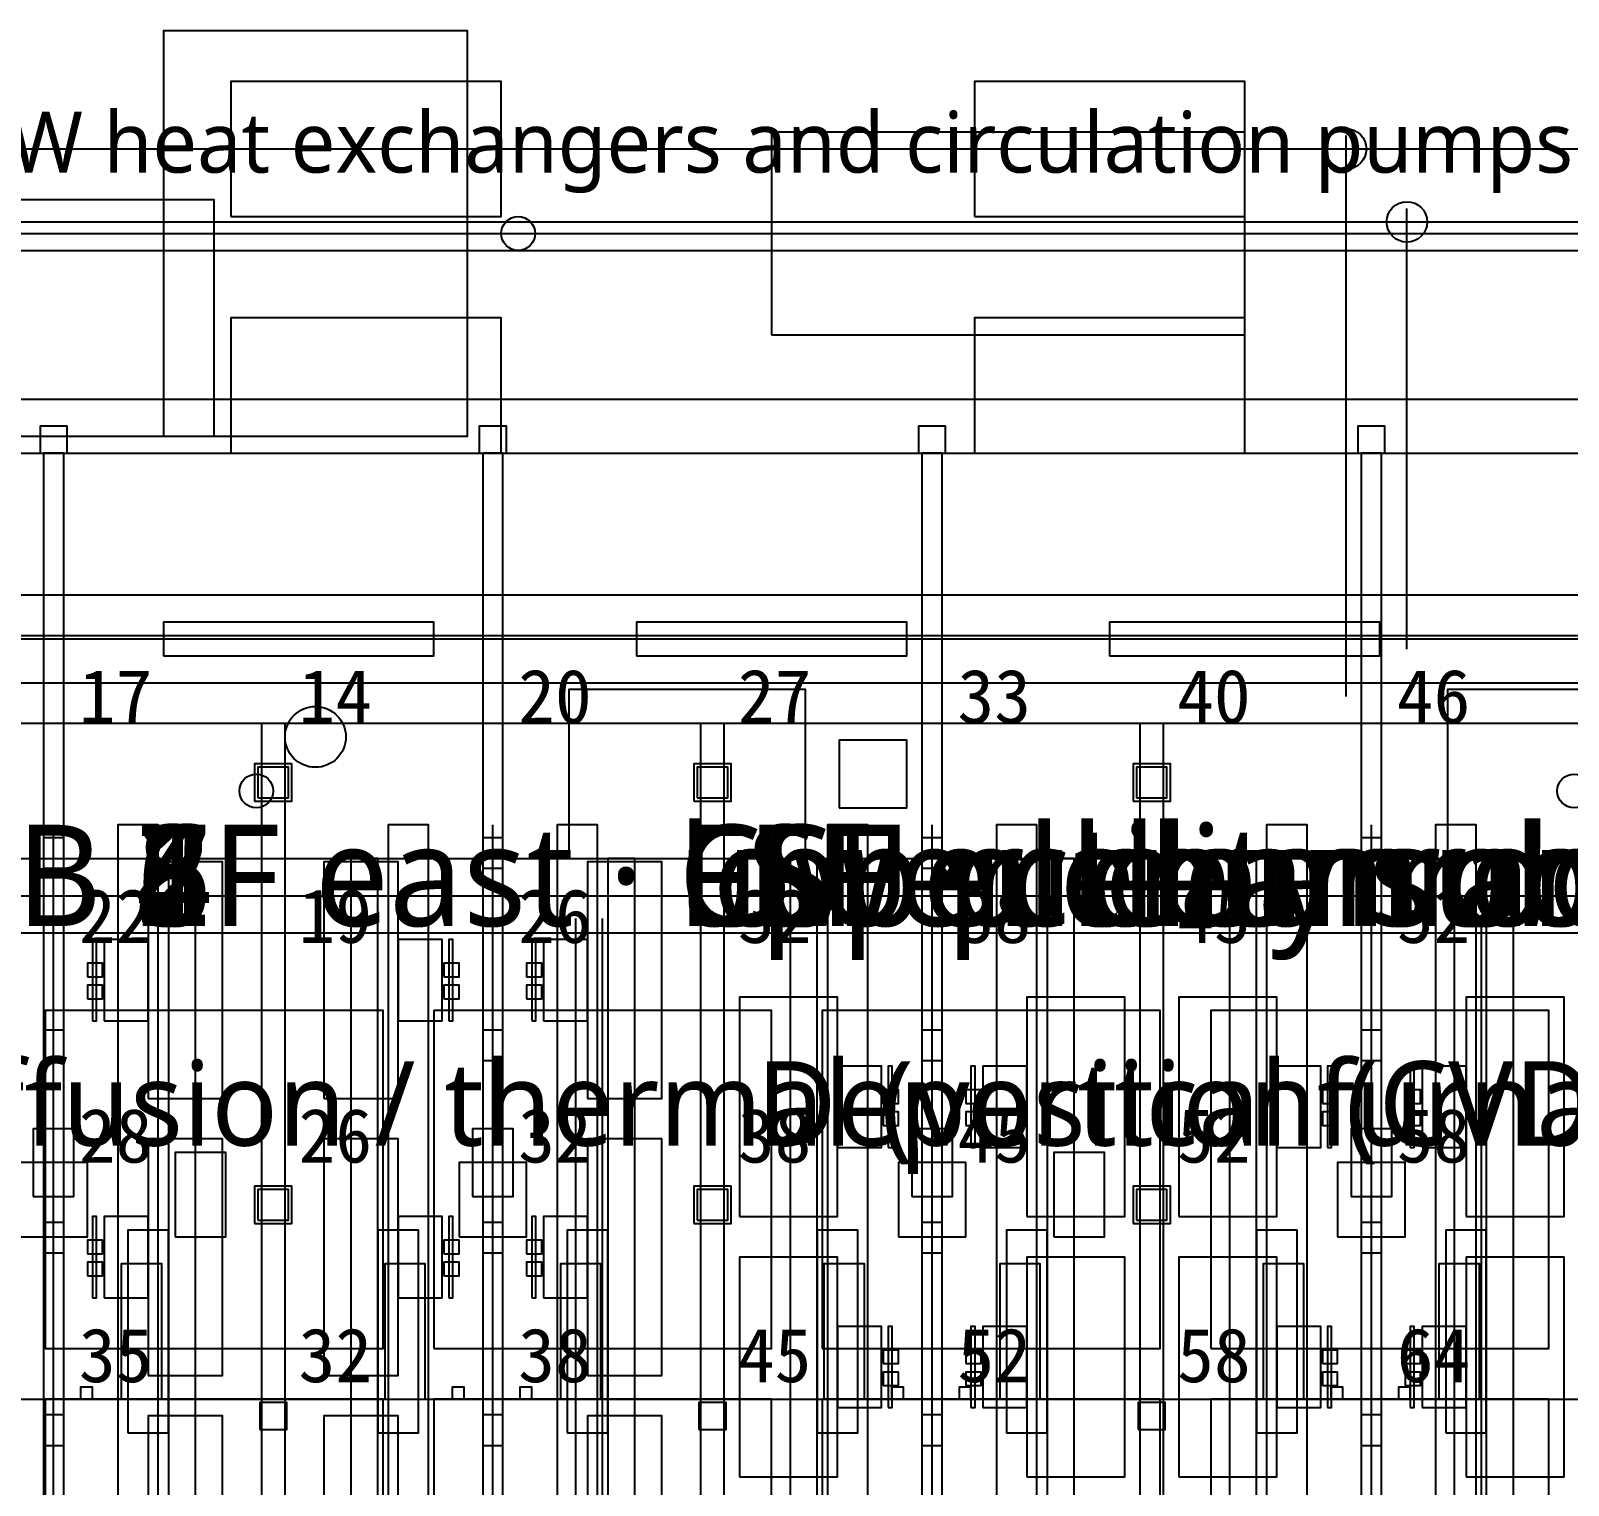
# Model space of a CAD drawing. Header units: metres. Extents: x -1640 to 1560, y -268 to 2338.
# Drawn here: x 29.07 to 74.58, y 1022.45 to 1065.5 of the extents above; entities that cross this region are included whole.
import ezdxf

# ---------------------------------------------------------------- set-up
doc = ezdxf.new("R2010")
doc.units = ezdxf.units.M
for name, color, linetype in [('1F_CHL', 4, 'Continuous'), ('1F_EHS_EXIT_DOOR_CONCEPT', 3, 'Continuous'), ('1F_EHS_EXTINGUISHER_HYDRANT_CABINET_CONCEPT', 1, 'Continuous'), ('1F_ELEC', 6, 'Continuous'), ('1F_PUMP', 2, 'Continuous'), ('1F_SCR', 3, 'Continuous'), ('1F_STRUCT_COLUMN', 8, 'Continuous'), ('1F_SUPPORT', 4, 'Continuous'), ('1F_TEXT', 7, 'Continuous'), ('1F_ZONE', 3, 'Continuous'), ('2F_CSF_LATERAL_RACK_CONCEPT', 9, 'Continuous'), ('2F_EHS_EXIT_DOOR_CONCEPT', 3, 'Continuous'), ('2F_EHS_EXTINGUISHER_HYDRANT_CABINET_CONCEPT', 1, 'Continuous'), ('2F_RFG', 5, 'Continuous'), ('2F_STRUCT_COLUMN', 8, 'Continuous'), ('2F_SUPPORT', 4, 'Continuous'), ('2F_TEXT', 7, 'Continuous'), ('2F_VMB', 6, 'Continuous'), ('2F_ZONE', 3, 'Continuous'), ('3F_CLEANROOM_OVERHEAD_PIPE_DUCT_CONCEPT', 9, 'Continuous'), ('3F_CVD', 3, 'Continuous'), ('3F_DIFF', 4, 'Continuous'), ('3F_EHS_EGRESS_DIST_M', 2, 'Continuous'), ('3F_EHS_EXIT_DOOR_CONCEPT', 3, 'Continuous'), ('3F_EHS_EXTINGUISHER_HYDRANT_CABINET_CONCEPT', 1, 'Continuous'), ('3F_FOUP', 5, 'Continuous'), ('3F_OHT', 9, 'Continuous'), ('3F_OHTV', 1, 'Continuous'), ('3F_STRUCT_COLUMN', 8, 'Continuous'), ('3F_SUPPORT', 4, 'Continuous'), ('3F_TBAR', 6, 'Continuous'), ('3F_TEXT', 7, 'Continuous'), ('3F_ZONE', 3, 'Continuous'), ('4F_DCC', 3, 'Continuous'), ('4F_FFU', 1, 'Continuous'), ('4F_MAU', 2, 'Continuous'), ('4F_STRUCT_PLENUM_TRUSS_CONCEPT', 9, 'Continuous'), ('4F_SUPPORT', 4, 'Continuous'), ('4F_TEXT', 7, 'Continuous'), ('4F_ZONE', 3, 'Continuous'), ('5F_CHL', 4, 'Continuous'), ('5F_EHS_EXIT_DOOR_CONCEPT', 3, 'Continuous'), ('5F_EHS_EXTINGUISHER_HYDRANT_CABINET_CONCEPT', 1, 'Continuous'), ('5F_ELEC', 6, 'Continuous'), ('5F_PUMP', 2, 'Continuous'), ('5F_SCR', 3, 'Continuous'), ('5F_STRUCT_COLUMN', 8, 'Continuous'), ('5F_SUPPORT', 4, 'Continuous'), ('5F_TEXT', 7, 'Continuous'), ('5F_ZONE', 3, 'Continuous'), ('6F_CSF_LATERAL_RACK_CONCEPT', 9, 'Continuous'), ('6F_EHS_EXIT_DOOR_CONCEPT', 3, 'Continuous'), ('6F_EHS_EXTINGUISHER_HYDRANT_CABINET_CONCEPT', 1, 'Continuous'), ('6F_RFG', 5, 'Continuous'), ('6F_STRUCT_COLUMN', 8, 'Continuous'), ('6F_SUPPORT', 4, 'Continuous'), ('6F_TEXT', 7, 'Continuous'), ('6F_VMB', 6, 'Continuous'), ('6F_ZONE', 3, 'Continuous'), ('7F_CLEANROOM_OVERHEAD_PIPE_DUCT_CONCEPT', 9, 'Continuous'), ('7F_CVD', 3, 'Continuous'), ('7F_DIFF', 4, 'Continuous'), ('7F_EHS_EGRESS_DIST_M', 2, 'Continuous'), ('7F_EHS_EXIT_DOOR_CONCEPT', 3, 'Continuous'), ('7F_EHS_EXTINGUISHER_HYDRANT_CABINET_CONCEPT', 1, 'Continuous'), ('7F_FOUP', 5, 'Continuous'), ('7F_OHT', 9, 'Continuous'), ('7F_OHTV', 1, 'Continuous'), ('7F_STRUCT_COLUMN', 8, 'Continuous'), ('7F_SUPPORT', 4, 'Continuous'), ('7F_TBAR', 6, 'Continuous'), ('7F_TEXT', 7, 'Continuous'), ('7F_ZONE', 3, 'Continuous'), ('8F_DCC', 3, 'Continuous'), ('8F_FFU', 1, 'Continuous'), ('8F_MAU', 2, 'Continuous'), ('8F_STRUCT_PLENUM_TRUSS_CONCEPT', 9, 'Continuous'), ('8F_SUPPORT', 4, 'Continuous'), ('8F_TEXT', 7, 'Continuous'), ('8F_ZONE', 3, 'Continuous'), ('EHS_GAS_SUPPLY', 3, 'Continuous'), ('EHS_PROCESS_EXHAUST', 1, 'Continuous'), ('EHS_TREATED_EXHAUST', 30, 'Continuous'), ('RF_RSC', 4, 'Continuous'), ('RF_STACK', 2, 'Continuous'), ('UTIL_CHW.R_CONCEPT', 2, 'Continuous'), ('UTIL_CHW.S_CONCEPT', 1, 'Continuous'), ('UTIL_ELEC.EMERG_CONCEPT', 4, 'Continuous'), ('UTIL_ELEC.MV_CONCEPT', 1, 'Continuous'), ('UTIL_ELEC.UPS_CONCEPT', 3, 'Continuous'), ('UTIL_EXH.HEAT_CONCEPT', 1, 'Continuous'), ('UTIL_EXH.HEAT_RISER', 1, 'Continuous'), ('UTIL_EXH.VOC_CONCEPT', 6, 'Continuous'), ('UTIL_EXH.VOC_RISER', 6, 'Continuous'), ('UTIL_GAS.SPEC_CONCEPT', 3, 'Continuous'), ('UTIL_HR_CONCEPT', 5, 'Continuous'), ('UTIL_PCW.R_CONCEPT', 1, 'Continuous'), ('UTIL_PCW.S_CONCEPT', 6, 'Continuous'), ('UTIL_PLANT', 2, 'Continuous'), ('UTIL_TEXT', 7, 'Continuous'), ('UTIL_WW.AA_CONCEPT', 3, 'Continuous'), ('UTIL_WW.F_CONCEPT', 2, 'Continuous'), ('UTIL_WW.ORG_CONCEPT', 4, 'Continuous')]:
    doc.layers.add(name, color=color, linetype=linetype)
doc.styles.add('KO', font='malgun.ttf')

msp = doc.modelspace()

# ---------------------------------------------------------------- linework, layer by layer
at = {"layer": '1F_CHL'}
for points in [[(33.35, 1029.8), (34.85, 1029.8), (34.85, 1032.3), (33.35, 1032.3)], [(59.35, 1029.8), (60.85, 1029.8), (60.85, 1032.3), (59.35, 1032.3)]]:
    msp.add_lwpolyline(points, close=True, dxfattribs=at)
at = {"layer": '1F_EHS_EXIT_DOOR_CONCEPT'}
msp.add_circle((37.5, 1044.6), 0.9, dxfattribs=at)
at = {"layer": '1F_EHS_EXTINGUISHER_HYDRANT_CABINET_CONCEPT'}
for centre in [(43.5, 1059.5), (35.75, 1043), (74.75, 1043)]:
    msp.add_circle(centre, 0.5, dxfattribs=at)
at = {"layer": '1F_ELEC'}
for points in [[(35, 1060), (43, 1060), (43, 1064), (35, 1064)], [(57, 1060), (65, 1060), (65, 1064), (57, 1064)], [(35, 1053), (43, 1053), (43, 1057), (35, 1057)], [(57, 1053), (65, 1053), (65, 1057), (57, 1057)]]:
    msp.add_lwpolyline(points, close=True, dxfattribs=at)
at = {"layer": '1F_PUMP'}
for points in [[(31.75, 1025), (32.95, 1025), (32.95, 1029), (31.75, 1029)], [(39.55, 1025), (40.75, 1025), (40.75, 1029), (39.55, 1029)], [(44.75, 1025), (45.95, 1025), (45.95, 1029), (44.75, 1029)], [(52.55, 1025), (53.75, 1025), (53.75, 1029), (52.55, 1029)], [(57.75, 1025), (58.95, 1025), (58.95, 1029), (57.75, 1029)], [(65.55, 1025), (66.75, 1025), (66.75, 1029), (65.55, 1029)], [(70.75, 1025), (71.95, 1025), (71.95, 1029), (70.75, 1029)]]:
    msp.add_lwpolyline(points, close=True, dxfattribs=at)
at = {"layer": '1F_SCR'}
for points in [[(28.75, 1029.8), (30.75, 1029.8), (30.75, 1032), (28.75, 1032)], [(41.75, 1029.8), (43.75, 1029.8), (43.75, 1032), (41.75, 1032)], [(54.75, 1029.8), (56.75, 1029.8), (56.75, 1032), (54.75, 1032)], [(67.75, 1029.8), (69.75, 1029.8), (69.75, 1032), (67.75, 1032)]]:
    msp.add_lwpolyline(points, close=True, dxfattribs=at)
at = {"layer": '1F_STRUCT_COLUMN'}
for points in [[(35.7, 1042.7), (36.8, 1042.7), (36.8, 1043.8), (35.7, 1043.8)], [(48.7, 1042.7), (49.8, 1042.7), (49.8, 1043.8), (48.7, 1043.8)], [(61.7, 1042.7), (62.8, 1042.7), (62.8, 1043.8), (61.7, 1043.8)], [(35.7, 1030.2), (36.8, 1030.2), (36.8, 1031.3), (35.7, 1031.3)], [(48.7, 1030.2), (49.8, 1030.2), (49.8, 1031.3), (48.7, 1031.3)], [(61.7, 1030.2), (62.8, 1030.2), (62.8, 1031.3), (61.7, 1031.3)]]:
    msp.add_lwpolyline(points, close=True, dxfattribs=at)
at = {"layer": '1F_SUPPORT'}
msp.add_lwpolyline([(33, 1053.5), (42, 1053.5), (42, 1065.5), (33, 1065.5)], close=True, dxfattribs=at)
at = {"layer": '1F_ZONE'}
msp.add_lwpolyline([(16.5, 887), (290, 887), (290, 1045), (16.5, 1045)], close=True, dxfattribs=at)
at = {"layer": '2F_CSF_LATERAL_RACK_CONCEPT'}
for points in [[(33.15, 891), (33.95, 891), (33.95, 1041), (33.15, 1041)], [(38.55, 891), (39.35, 891), (39.35, 1041), (38.55, 1041)], [(46.15, 891), (46.95, 891), (46.95, 1041), (46.15, 1041)], [(51.55, 891), (52.35, 891), (52.35, 1041), (51.55, 1041)], [(59.15, 891), (59.95, 891), (59.95, 1041), (59.15, 1041)], [(64.55, 891), (65.35, 891), (65.35, 1041), (64.55, 1041)], [(72.15, 891), (72.95, 891), (72.95, 1041), (72.15, 1041)]]:
    msp.add_lwpolyline(points, close=True, dxfattribs=at)
at = {"layer": '2F_EHS_EXIT_DOOR_CONCEPT'}
msp.add_circle((37.5, 1044.6), 0.9, dxfattribs=at)
at = {"layer": '2F_EHS_EXTINGUISHER_HYDRANT_CABINET_CONCEPT'}
msp.add_circle((43.5, 1059.5), 0.5, dxfattribs=at)
at = {"layer": '2F_RFG'}
for points in [[(31.95, 1024), (33.15, 1024), (33.15, 1030), (31.95, 1030)], [(39.35, 1024), (40.55, 1024), (40.55, 1030), (39.35, 1030)], [(44.95, 1024), (46.15, 1024), (46.15, 1030), (44.95, 1030)], [(52.35, 1024), (53.55, 1024), (53.55, 1030), (52.35, 1030)], [(57.95, 1024), (59.15, 1024), (59.15, 1030), (57.95, 1030)], [(65.35, 1024), (66.55, 1024), (66.55, 1030), (65.35, 1030)], [(70.95, 1024), (72.15, 1024), (72.15, 1030), (70.95, 1030)]]:
    msp.add_lwpolyline(points, close=True, dxfattribs=at)
at = {"layer": '2F_STRUCT_COLUMN'}
for points in [[(35.8, 1042.8), (36.7, 1042.8), (36.7, 1043.7), (35.8, 1043.7)], [(48.8, 1042.8), (49.7, 1042.8), (49.7, 1043.7), (48.8, 1043.7)], [(61.8, 1042.8), (62.7, 1042.8), (62.7, 1043.7), (61.8, 1043.7)], [(35.8, 1030.3), (36.7, 1030.3), (36.7, 1031.2), (35.8, 1031.2)], [(48.8, 1030.3), (49.7, 1030.3), (49.7, 1031.2), (48.8, 1031.2)], [(61.8, 1030.3), (62.7, 1030.3), (62.7, 1031.2), (61.8, 1031.2)]]:
    msp.add_lwpolyline(points, close=True, dxfattribs=at)
at = {"layer": '2F_SUPPORT'}
msp.add_lwpolyline([(33, 1053.5), (42, 1053.5), (42, 1065.5), (33, 1065.5)], close=True, dxfattribs=at)
at = {"layer": '2F_VMB'}
for points in [[(29.15, 1031), (30.35, 1031), (30.35, 1033), (29.15, 1033)], [(42.15, 1031), (43.35, 1031), (43.35, 1033), (42.15, 1033)], [(55.15, 1031), (56.35, 1031), (56.35, 1033), (55.15, 1033)], [(68.15, 1031), (69.35, 1031), (69.35, 1033), (68.15, 1033)]]:
    msp.add_lwpolyline(points, close=True, dxfattribs=at)
at = {"layer": '2F_ZONE'}
msp.add_lwpolyline([(16.5, 887), (290, 887), (290, 1045), (16.5, 1045)], close=True, dxfattribs=at)
at = {"layer": '3F_CLEANROOM_OVERHEAD_PIPE_DUCT_CONCEPT'}
for points in [[(31.65, 890), (32.85, 890), (32.85, 1042), (31.65, 1042)], [(39.65, 890), (40.85, 890), (40.85, 1042), (39.65, 1042)], [(44.65, 890), (45.85, 890), (45.85, 1042), (44.65, 1042)], [(52.65, 890), (53.85, 890), (53.85, 1042), (52.65, 1042)], [(57.65, 890), (58.85, 890), (58.85, 1042), (57.65, 1042)], [(65.65, 890), (66.85, 890), (66.85, 1042), (65.65, 1042)], [(70.65, 890), (71.85, 890), (71.85, 1042), (70.65, 1042)]]:
    msp.add_lwpolyline(points, close=True, dxfattribs=at)
at = {"layer": '3F_CVD'}
for points in [[(50.05, 1030.4), (52.95, 1030.4), (52.95, 1036.9), (50.05, 1036.9)], [(58.55, 1030.4), (61.45, 1030.4), (61.45, 1036.9), (58.55, 1036.9)], [(63.05, 1030.4), (65.95, 1030.4), (65.95, 1036.9), (63.05, 1036.9)], [(71.55, 1030.4), (74.45, 1030.4), (74.45, 1036.9), (71.55, 1036.9)], [(52.95, 1032.45), (54.25, 1032.45), (54.25, 1034.85), (52.95, 1034.85)], [(57.25, 1032.45), (58.55, 1032.45), (58.55, 1034.85), (57.25, 1034.85)], [(65.95, 1032.45), (67.25, 1032.45), (67.25, 1034.85), (65.95, 1034.85)], [(70.25, 1032.45), (71.55, 1032.45), (71.55, 1034.85), (70.25, 1034.85)], [(50.05, 1022.7), (52.95, 1022.7), (52.95, 1029.2), (50.05, 1029.2)], [(58.55, 1022.7), (61.45, 1022.7), (61.45, 1029.2), (58.55, 1029.2)], [(63.05, 1022.7), (65.95, 1022.7), (65.95, 1029.2), (63.05, 1029.2)], [(71.55, 1022.7), (74.45, 1022.7), (74.45, 1029.2), (71.55, 1029.2)], [(52.95, 1024.75), (54.25, 1024.75), (54.25, 1027.15), (52.95, 1027.15)], [(57.25, 1024.75), (58.55, 1024.75), (58.55, 1027.15), (57.25, 1027.15)], [(65.95, 1024.75), (67.25, 1024.75), (67.25, 1027.15), (65.95, 1027.15)], [(70.25, 1024.75), (71.55, 1024.75), (71.55, 1027.15), (70.25, 1027.15)]]:
    msp.add_lwpolyline(points, close=True, dxfattribs=at)
at = {"layer": '3F_DIFF'}
for points in [[(32.55, 1033.9), (34.75, 1033.9), (34.75, 1040.9), (32.55, 1040.9)], [(37.75, 1033.9), (39.95, 1033.9), (39.95, 1040.9), (37.75, 1040.9)], [(45.55, 1033.9), (47.75, 1033.9), (47.75, 1040.9), (45.55, 1040.9)], [(31.25, 1036.2), (32.55, 1036.2), (32.55, 1038.6), (31.25, 1038.6)], [(39.95, 1036.2), (41.25, 1036.2), (41.25, 1038.6), (39.95, 1038.6)], [(44.25, 1036.2), (45.55, 1036.2), (45.55, 1038.6), (44.25, 1038.6)], [(32.55, 1025.7), (34.75, 1025.7), (34.75, 1032.7), (32.55, 1032.7)], [(37.75, 1025.7), (39.95, 1025.7), (39.95, 1032.7), (37.75, 1032.7)], [(45.55, 1025.7), (47.75, 1025.7), (47.75, 1032.7), (45.55, 1032.7)], [(31.25, 1028), (32.55, 1028), (32.55, 1030.4), (31.25, 1030.4)], [(39.95, 1028), (41.25, 1028), (41.25, 1030.4), (39.95, 1030.4)], [(44.25, 1028), (45.55, 1028), (45.55, 1030.4), (44.25, 1030.4)], [(32.55, 1017.5), (34.75, 1017.5), (34.75, 1024.5), (32.55, 1024.5)], [(37.75, 1017.5), (39.95, 1017.5), (39.95, 1024.5), (37.75, 1024.5)], [(45.55, 1017.5), (47.75, 1017.5), (47.75, 1024.5), (45.55, 1024.5)]]:
    msp.add_lwpolyline(points, close=True, dxfattribs=at)
at = {"layer": '3F_EHS_EXIT_DOOR_CONCEPT'}
msp.add_circle((37.5, 1044.6), 0.9, dxfattribs=at)
at = {"layer": '3F_EHS_EXTINGUISHER_HYDRANT_CABINET_CONCEPT'}
msp.add_circle((43.5, 1059.5), 0.5, dxfattribs=at)
at = {"layer": '3F_FOUP'}
for points in [[(30.75, 1037.5), (31.2, 1037.5), (31.2, 1037.9), (30.75, 1037.9)], [(41.3, 1037.5), (41.75, 1037.5), (41.75, 1037.9), (41.3, 1037.9)], [(43.75, 1037.5), (44.2, 1037.5), (44.2, 1037.9), (43.75, 1037.9)], [(30.75, 1036.85), (31.2, 1036.85), (31.2, 1037.25), (30.75, 1037.25)], [(41.3, 1036.85), (41.75, 1036.85), (41.75, 1037.25), (41.3, 1037.25)], [(43.75, 1036.85), (44.2, 1036.85), (44.2, 1037.25), (43.75, 1037.25)], [(54.3, 1033.75), (54.75, 1033.75), (54.75, 1034.15), (54.3, 1034.15)], [(56.75, 1033.75), (57.2, 1033.75), (57.2, 1034.15), (56.75, 1034.15)], [(67.3, 1033.75), (67.75, 1033.75), (67.75, 1034.15), (67.3, 1034.15)], [(69.75, 1033.75), (70.2, 1033.75), (70.2, 1034.15), (69.75, 1034.15)], [(54.3, 1033.1), (54.75, 1033.1), (54.75, 1033.5), (54.3, 1033.5)], [(56.75, 1033.1), (57.2, 1033.1), (57.2, 1033.5), (56.75, 1033.5)], [(67.3, 1033.1), (67.75, 1033.1), (67.75, 1033.5), (67.3, 1033.5)], [(69.75, 1033.1), (70.2, 1033.1), (70.2, 1033.5), (69.75, 1033.5)], [(30.75, 1029.3), (31.2, 1029.3), (31.2, 1029.7), (30.75, 1029.7)], [(41.3, 1029.3), (41.75, 1029.3), (41.75, 1029.7), (41.3, 1029.7)], [(43.75, 1029.3), (44.2, 1029.3), (44.2, 1029.7), (43.75, 1029.7)], [(30.75, 1028.65), (31.2, 1028.65), (31.2, 1029.05), (30.75, 1029.05)], [(41.3, 1028.65), (41.75, 1028.65), (41.75, 1029.05), (41.3, 1029.05)], [(43.75, 1028.65), (44.2, 1028.65), (44.2, 1029.05), (43.75, 1029.05)], [(54.3, 1026.05), (54.75, 1026.05), (54.75, 1026.45), (54.3, 1026.45)], [(56.75, 1026.05), (57.2, 1026.05), (57.2, 1026.45), (56.75, 1026.45)], [(67.3, 1026.05), (67.75, 1026.05), (67.75, 1026.45), (67.3, 1026.45)], [(69.75, 1026.05), (70.2, 1026.05), (70.2, 1026.45), (69.75, 1026.45)], [(54.3, 1025.4), (54.75, 1025.4), (54.75, 1025.8), (54.3, 1025.8)], [(56.75, 1025.4), (57.2, 1025.4), (57.2, 1025.8), (56.75, 1025.8)], [(67.3, 1025.4), (67.75, 1025.4), (67.75, 1025.8), (67.3, 1025.8)], [(69.75, 1025.4), (70.2, 1025.4), (70.2, 1025.8), (69.75, 1025.8)]]:
    msp.add_lwpolyline(points, close=True, dxfattribs=at)
at = {"layer": '3F_OHT'}
for p, q in [((29.75, 970), (29.75, 1042)), ((42.75, 970), (42.75, 1042)), ((55.75, 970), (55.75, 1042)), ((68.75, 970), (68.75, 1042))]:
    msp.add_line(p, q, dxfattribs=at)
at = {"layer": '3F_OHTV'}
for points in [[(29.45, 1040.71), (30.05, 1040.71), (30.05, 1041.61), (29.45, 1041.61)], [(42.45, 1040.71), (43.05, 1040.71), (43.05, 1041.61), (42.45, 1041.61)], [(55.45, 1040.71), (56.05, 1040.71), (56.05, 1041.61), (55.45, 1041.61)], [(68.45, 1040.71), (69.05, 1040.71), (69.05, 1041.61), (68.45, 1041.61)], [(29.45, 1035.02), (30.05, 1035.02), (30.05, 1035.92), (29.45, 1035.92)], [(42.45, 1035.02), (43.05, 1035.02), (43.05, 1035.92), (42.45, 1035.92)], [(55.45, 1035.02), (56.05, 1035.02), (56.05, 1035.92), (55.45, 1035.92)], [(68.45, 1035.02), (69.05, 1035.02), (69.05, 1035.92), (68.45, 1035.92)], [(29.45, 1029.33), (30.05, 1029.33), (30.05, 1030.23), (29.45, 1030.23)], [(42.45, 1029.33), (43.05, 1029.33), (43.05, 1030.23), (42.45, 1030.23)], [(55.45, 1029.33), (56.05, 1029.33), (56.05, 1030.23), (55.45, 1030.23)], [(68.45, 1029.33), (69.05, 1029.33), (69.05, 1030.23), (68.45, 1030.23)], [(29.45, 1023.63), (30.05, 1023.63), (30.05, 1024.53), (29.45, 1024.53)], [(42.45, 1023.63), (43.05, 1023.63), (43.05, 1024.53), (42.45, 1024.53)], [(55.45, 1023.63), (56.05, 1023.63), (56.05, 1024.53), (55.45, 1024.53)], [(68.45, 1023.63), (69.05, 1023.63), (69.05, 1024.53), (68.45, 1024.53)]]:
    msp.add_lwpolyline(points, close=True, dxfattribs=at)
at = {"layer": '3F_STRUCT_COLUMN'}
for points in [[(35.85, 1024.1), (36.65, 1024.1), (36.65, 1024.9), (35.85, 1024.9)], [(48.85, 1024.1), (49.65, 1024.1), (49.65, 1024.9), (48.85, 1024.9)], [(61.85, 1024.1), (62.65, 1024.1), (62.65, 1024.9), (61.85, 1024.9)]]:
    msp.add_lwpolyline(points, close=True, dxfattribs=at)
at = {"layer": '3F_SUPPORT'}
msp.add_lwpolyline([(33, 1053.5), (42, 1053.5), (42, 1065.5), (33, 1065.5)], close=True, dxfattribs=at)
at = {"layer": '3F_TBAR'}
for points in [[(30.9, 1036.2), (31.02, 1036.2), (31.02, 1038.6), (30.9, 1038.6)], [(41.45, 1036.2), (41.57, 1036.2), (41.57, 1038.6), (41.45, 1038.6)], [(43.9, 1036.2), (44.02, 1036.2), (44.02, 1038.6), (43.9, 1038.6)], [(54.45, 1032.45), (54.57, 1032.45), (54.57, 1034.85), (54.45, 1034.85)], [(56.9, 1032.45), (57.02, 1032.45), (57.02, 1034.85), (56.9, 1034.85)], [(67.45, 1032.45), (67.57, 1032.45), (67.57, 1034.85), (67.45, 1034.85)], [(69.9, 1032.45), (70.02, 1032.45), (70.02, 1034.85), (69.9, 1034.85)], [(30.9, 1028), (31.02, 1028), (31.02, 1030.4), (30.9, 1030.4)], [(41.45, 1028), (41.57, 1028), (41.57, 1030.4), (41.45, 1030.4)], [(43.9, 1028), (44.02, 1028), (44.02, 1030.4), (43.9, 1030.4)], [(54.45, 1024.75), (54.57, 1024.75), (54.57, 1027.15), (54.45, 1027.15)], [(56.9, 1024.75), (57.02, 1024.75), (57.02, 1027.15), (56.9, 1027.15)], [(67.45, 1024.75), (67.57, 1024.75), (67.57, 1027.15), (67.45, 1027.15)], [(69.9, 1024.75), (70.02, 1024.75), (70.02, 1027.15), (69.9, 1027.15)]]:
    msp.add_lwpolyline(points, close=True, dxfattribs=at)
at = {"layer": '3F_ZONE'}
msp.add_lwpolyline([(16.5, 887), (290, 887), (290, 1045), (16.5, 1045)], close=True, dxfattribs=at)
at = {"layer": '4F_DCC'}
for points in [[(33, 1047), (41, 1047), (41, 1048), (33, 1048)], [(47, 1047), (55, 1047), (55, 1048), (47, 1048)], [(61, 1047), (69, 1047), (69, 1048), (61, 1048)]]:
    msp.add_lwpolyline(points, close=True, dxfattribs=at)
at = {"layer": '4F_FFU'}
for points in [[(29.5, 1026.5), (39.5, 1026.5), (39.5, 1036.5), (29.5, 1036.5)], [(41, 1026.5), (51, 1026.5), (51, 1036.5), (41, 1036.5)], [(52.5, 1026.5), (62.5, 1026.5), (62.5, 1036.5), (52.5, 1036.5)], [(64, 1026.5), (74, 1026.5), (74, 1036.5), (64, 1036.5)], [(29.5, 1015), (39.5, 1015), (39.5, 1025), (29.5, 1025)], [(41, 1015), (51, 1015), (51, 1025), (41, 1025)], [(52.5, 1015), (62.5, 1015), (62.5, 1025), (52.5, 1025)], [(64, 1015), (74, 1015), (74, 1025), (64, 1025)]]:
    msp.add_lwpolyline(points, close=True, dxfattribs=at)
at = {"layer": '4F_MAU'}
msp.add_lwpolyline([(51, 1056.5), (65, 1056.5), (65, 1062.5), (51, 1062.5)], close=True, dxfattribs=at)
at = {"layer": '4F_STRUCT_PLENUM_TRUSS_CONCEPT'}
for points in [[(35.9, 887), (36.6, 887), (36.6, 1045), (35.9, 1045)], [(48.9, 887), (49.6, 887), (49.6, 1045), (48.9, 1045)], [(61.9, 887), (62.6, 887), (62.6, 1045), (61.9, 1045)]]:
    msp.add_lwpolyline(points, close=True, dxfattribs=at)
at = {"layer": '4F_SUPPORT'}
msp.add_lwpolyline([(33, 1053.5), (42, 1053.5), (42, 1065.5), (33, 1065.5)], close=True, dxfattribs=at)
at = {"layer": '4F_ZONE'}
msp.add_lwpolyline([(16.5, 887), (290, 887), (290, 1045), (16.5, 1045)], close=True, dxfattribs=at)
at = {"layer": '5F_CHL'}
for points in [[(33.35, 1029.8), (34.85, 1029.8), (34.85, 1032.3), (33.35, 1032.3)], [(59.35, 1029.8), (60.85, 1029.8), (60.85, 1032.3), (59.35, 1032.3)]]:
    msp.add_lwpolyline(points, close=True, dxfattribs=at)
at = {"layer": '5F_EHS_EXIT_DOOR_CONCEPT'}
msp.add_circle((37.5, 1044.6), 0.9, dxfattribs=at)
at = {"layer": '5F_EHS_EXTINGUISHER_HYDRANT_CABINET_CONCEPT'}
for centre in [(43.5, 1059.5), (35.75, 1043), (74.75, 1043)]:
    msp.add_circle(centre, 0.5, dxfattribs=at)
at = {"layer": '5F_ELEC'}
for points in [[(35, 1060), (43, 1060), (43, 1064), (35, 1064)], [(57, 1060), (65, 1060), (65, 1064), (57, 1064)], [(35, 1053), (43, 1053), (43, 1057), (35, 1057)], [(57, 1053), (65, 1053), (65, 1057), (57, 1057)]]:
    msp.add_lwpolyline(points, close=True, dxfattribs=at)
at = {"layer": '5F_PUMP'}
for points in [[(31.75, 1025), (32.95, 1025), (32.95, 1029), (31.75, 1029)], [(39.55, 1025), (40.75, 1025), (40.75, 1029), (39.55, 1029)], [(44.75, 1025), (45.95, 1025), (45.95, 1029), (44.75, 1029)], [(52.55, 1025), (53.75, 1025), (53.75, 1029), (52.55, 1029)], [(57.75, 1025), (58.95, 1025), (58.95, 1029), (57.75, 1029)], [(65.55, 1025), (66.75, 1025), (66.75, 1029), (65.55, 1029)], [(70.75, 1025), (71.95, 1025), (71.95, 1029), (70.75, 1029)]]:
    msp.add_lwpolyline(points, close=True, dxfattribs=at)
at = {"layer": '5F_SCR'}
for points in [[(28.75, 1029.8), (30.75, 1029.8), (30.75, 1032), (28.75, 1032)], [(41.75, 1029.8), (43.75, 1029.8), (43.75, 1032), (41.75, 1032)], [(54.75, 1029.8), (56.75, 1029.8), (56.75, 1032), (54.75, 1032)], [(67.75, 1029.8), (69.75, 1029.8), (69.75, 1032), (67.75, 1032)]]:
    msp.add_lwpolyline(points, close=True, dxfattribs=at)
at = {"layer": '5F_STRUCT_COLUMN'}
for points in [[(35.7, 1042.7), (36.8, 1042.7), (36.8, 1043.8), (35.7, 1043.8)], [(48.7, 1042.7), (49.8, 1042.7), (49.8, 1043.8), (48.7, 1043.8)], [(61.7, 1042.7), (62.8, 1042.7), (62.8, 1043.8), (61.7, 1043.8)], [(35.7, 1030.2), (36.8, 1030.2), (36.8, 1031.3), (35.7, 1031.3)], [(48.7, 1030.2), (49.8, 1030.2), (49.8, 1031.3), (48.7, 1031.3)], [(61.7, 1030.2), (62.8, 1030.2), (62.8, 1031.3), (61.7, 1031.3)]]:
    msp.add_lwpolyline(points, close=True, dxfattribs=at)
at = {"layer": '5F_SUPPORT'}
msp.add_lwpolyline([(33, 1053.5), (42, 1053.5), (42, 1065.5), (33, 1065.5)], close=True, dxfattribs=at)
at = {"layer": '5F_ZONE'}
msp.add_lwpolyline([(16.5, 887), (290, 887), (290, 1045), (16.5, 1045)], close=True, dxfattribs=at)
at = {"layer": '6F_CSF_LATERAL_RACK_CONCEPT'}
for points in [[(33.15, 891), (33.95, 891), (33.95, 1041), (33.15, 1041)], [(38.55, 891), (39.35, 891), (39.35, 1041), (38.55, 1041)], [(46.15, 891), (46.95, 891), (46.95, 1041), (46.15, 1041)], [(51.55, 891), (52.35, 891), (52.35, 1041), (51.55, 1041)], [(59.15, 891), (59.95, 891), (59.95, 1041), (59.15, 1041)], [(64.55, 891), (65.35, 891), (65.35, 1041), (64.55, 1041)], [(72.15, 891), (72.95, 891), (72.95, 1041), (72.15, 1041)]]:
    msp.add_lwpolyline(points, close=True, dxfattribs=at)
at = {"layer": '6F_EHS_EXIT_DOOR_CONCEPT'}
msp.add_circle((37.5, 1044.6), 0.9, dxfattribs=at)
at = {"layer": '6F_EHS_EXTINGUISHER_HYDRANT_CABINET_CONCEPT'}
msp.add_circle((43.5, 1059.5), 0.5, dxfattribs=at)
at = {"layer": '6F_RFG'}
for points in [[(31.95, 1024), (33.15, 1024), (33.15, 1030), (31.95, 1030)], [(39.35, 1024), (40.55, 1024), (40.55, 1030), (39.35, 1030)], [(44.95, 1024), (46.15, 1024), (46.15, 1030), (44.95, 1030)], [(52.35, 1024), (53.55, 1024), (53.55, 1030), (52.35, 1030)], [(57.95, 1024), (59.15, 1024), (59.15, 1030), (57.95, 1030)], [(65.35, 1024), (66.55, 1024), (66.55, 1030), (65.35, 1030)], [(70.95, 1024), (72.15, 1024), (72.15, 1030), (70.95, 1030)]]:
    msp.add_lwpolyline(points, close=True, dxfattribs=at)
at = {"layer": '6F_STRUCT_COLUMN'}
for points in [[(35.8, 1042.8), (36.7, 1042.8), (36.7, 1043.7), (35.8, 1043.7)], [(48.8, 1042.8), (49.7, 1042.8), (49.7, 1043.7), (48.8, 1043.7)], [(61.8, 1042.8), (62.7, 1042.8), (62.7, 1043.7), (61.8, 1043.7)], [(35.8, 1030.3), (36.7, 1030.3), (36.7, 1031.2), (35.8, 1031.2)], [(48.8, 1030.3), (49.7, 1030.3), (49.7, 1031.2), (48.8, 1031.2)], [(61.8, 1030.3), (62.7, 1030.3), (62.7, 1031.2), (61.8, 1031.2)]]:
    msp.add_lwpolyline(points, close=True, dxfattribs=at)
at = {"layer": '6F_SUPPORT'}
msp.add_lwpolyline([(33, 1053.5), (42, 1053.5), (42, 1065.5), (33, 1065.5)], close=True, dxfattribs=at)
at = {"layer": '6F_VMB'}
for points in [[(29.15, 1031), (30.35, 1031), (30.35, 1033), (29.15, 1033)], [(42.15, 1031), (43.35, 1031), (43.35, 1033), (42.15, 1033)], [(55.15, 1031), (56.35, 1031), (56.35, 1033), (55.15, 1033)], [(68.15, 1031), (69.35, 1031), (69.35, 1033), (68.15, 1033)]]:
    msp.add_lwpolyline(points, close=True, dxfattribs=at)
at = {"layer": '6F_ZONE'}
msp.add_lwpolyline([(16.5, 887), (290, 887), (290, 1045), (16.5, 1045)], close=True, dxfattribs=at)
at = {"layer": '7F_CLEANROOM_OVERHEAD_PIPE_DUCT_CONCEPT'}
for points in [[(31.65, 890), (32.85, 890), (32.85, 1042), (31.65, 1042)], [(39.65, 890), (40.85, 890), (40.85, 1042), (39.65, 1042)], [(44.65, 890), (45.85, 890), (45.85, 1042), (44.65, 1042)], [(52.65, 890), (53.85, 890), (53.85, 1042), (52.65, 1042)], [(57.65, 890), (58.85, 890), (58.85, 1042), (57.65, 1042)], [(65.65, 890), (66.85, 890), (66.85, 1042), (65.65, 1042)], [(70.65, 890), (71.85, 890), (71.85, 1042), (70.65, 1042)]]:
    msp.add_lwpolyline(points, close=True, dxfattribs=at)
at = {"layer": '7F_CVD'}
for points in [[(50.05, 1030.4), (52.95, 1030.4), (52.95, 1036.9), (50.05, 1036.9)], [(58.55, 1030.4), (61.45, 1030.4), (61.45, 1036.9), (58.55, 1036.9)], [(63.05, 1030.4), (65.95, 1030.4), (65.95, 1036.9), (63.05, 1036.9)], [(71.55, 1030.4), (74.45, 1030.4), (74.45, 1036.9), (71.55, 1036.9)], [(52.95, 1032.45), (54.25, 1032.45), (54.25, 1034.85), (52.95, 1034.85)], [(57.25, 1032.45), (58.55, 1032.45), (58.55, 1034.85), (57.25, 1034.85)], [(65.95, 1032.45), (67.25, 1032.45), (67.25, 1034.85), (65.95, 1034.85)], [(70.25, 1032.45), (71.55, 1032.45), (71.55, 1034.85), (70.25, 1034.85)], [(50.05, 1022.7), (52.95, 1022.7), (52.95, 1029.2), (50.05, 1029.2)], [(58.55, 1022.7), (61.45, 1022.7), (61.45, 1029.2), (58.55, 1029.2)], [(63.05, 1022.7), (65.95, 1022.7), (65.95, 1029.2), (63.05, 1029.2)], [(71.55, 1022.7), (74.45, 1022.7), (74.45, 1029.2), (71.55, 1029.2)], [(52.95, 1024.75), (54.25, 1024.75), (54.25, 1027.15), (52.95, 1027.15)], [(57.25, 1024.75), (58.55, 1024.75), (58.55, 1027.15), (57.25, 1027.15)], [(65.95, 1024.75), (67.25, 1024.75), (67.25, 1027.15), (65.95, 1027.15)], [(70.25, 1024.75), (71.55, 1024.75), (71.55, 1027.15), (70.25, 1027.15)]]:
    msp.add_lwpolyline(points, close=True, dxfattribs=at)
at = {"layer": '7F_DIFF'}
for points in [[(32.55, 1033.9), (34.75, 1033.9), (34.75, 1040.9), (32.55, 1040.9)], [(37.75, 1033.9), (39.95, 1033.9), (39.95, 1040.9), (37.75, 1040.9)], [(45.55, 1033.9), (47.75, 1033.9), (47.75, 1040.9), (45.55, 1040.9)], [(31.25, 1036.2), (32.55, 1036.2), (32.55, 1038.6), (31.25, 1038.6)], [(39.95, 1036.2), (41.25, 1036.2), (41.25, 1038.6), (39.95, 1038.6)], [(44.25, 1036.2), (45.55, 1036.2), (45.55, 1038.6), (44.25, 1038.6)], [(32.55, 1025.7), (34.75, 1025.7), (34.75, 1032.7), (32.55, 1032.7)], [(37.75, 1025.7), (39.95, 1025.7), (39.95, 1032.7), (37.75, 1032.7)], [(45.55, 1025.7), (47.75, 1025.7), (47.75, 1032.7), (45.55, 1032.7)], [(31.25, 1028), (32.55, 1028), (32.55, 1030.4), (31.25, 1030.4)], [(39.95, 1028), (41.25, 1028), (41.25, 1030.4), (39.95, 1030.4)], [(44.25, 1028), (45.55, 1028), (45.55, 1030.4), (44.25, 1030.4)], [(32.55, 1017.5), (34.75, 1017.5), (34.75, 1024.5), (32.55, 1024.5)], [(37.75, 1017.5), (39.95, 1017.5), (39.95, 1024.5), (37.75, 1024.5)], [(45.55, 1017.5), (47.75, 1017.5), (47.75, 1024.5), (45.55, 1024.5)]]:
    msp.add_lwpolyline(points, close=True, dxfattribs=at)
at = {"layer": '7F_EHS_EXIT_DOOR_CONCEPT'}
msp.add_circle((37.5, 1044.6), 0.9, dxfattribs=at)
at = {"layer": '7F_EHS_EXTINGUISHER_HYDRANT_CABINET_CONCEPT'}
msp.add_circle((43.5, 1059.5), 0.5, dxfattribs=at)
at = {"layer": '7F_FOUP'}
for points in [[(30.75, 1037.5), (31.2, 1037.5), (31.2, 1037.9), (30.75, 1037.9)], [(41.3, 1037.5), (41.75, 1037.5), (41.75, 1037.9), (41.3, 1037.9)], [(43.75, 1037.5), (44.2, 1037.5), (44.2, 1037.9), (43.75, 1037.9)], [(30.75, 1036.85), (31.2, 1036.85), (31.2, 1037.25), (30.75, 1037.25)], [(41.3, 1036.85), (41.75, 1036.85), (41.75, 1037.25), (41.3, 1037.25)], [(43.75, 1036.85), (44.2, 1036.85), (44.2, 1037.25), (43.75, 1037.25)], [(54.3, 1033.75), (54.75, 1033.75), (54.75, 1034.15), (54.3, 1034.15)], [(56.75, 1033.75), (57.2, 1033.75), (57.2, 1034.15), (56.75, 1034.15)], [(67.3, 1033.75), (67.75, 1033.75), (67.75, 1034.15), (67.3, 1034.15)], [(69.75, 1033.75), (70.2, 1033.75), (70.2, 1034.15), (69.75, 1034.15)], [(54.3, 1033.1), (54.75, 1033.1), (54.75, 1033.5), (54.3, 1033.5)], [(56.75, 1033.1), (57.2, 1033.1), (57.2, 1033.5), (56.75, 1033.5)], [(67.3, 1033.1), (67.75, 1033.1), (67.75, 1033.5), (67.3, 1033.5)], [(69.75, 1033.1), (70.2, 1033.1), (70.2, 1033.5), (69.75, 1033.5)], [(30.75, 1029.3), (31.2, 1029.3), (31.2, 1029.7), (30.75, 1029.7)], [(41.3, 1029.3), (41.75, 1029.3), (41.75, 1029.7), (41.3, 1029.7)], [(43.75, 1029.3), (44.2, 1029.3), (44.2, 1029.7), (43.75, 1029.7)], [(30.75, 1028.65), (31.2, 1028.65), (31.2, 1029.05), (30.75, 1029.05)], [(41.3, 1028.65), (41.75, 1028.65), (41.75, 1029.05), (41.3, 1029.05)], [(43.75, 1028.65), (44.2, 1028.65), (44.2, 1029.05), (43.75, 1029.05)], [(54.3, 1026.05), (54.75, 1026.05), (54.75, 1026.45), (54.3, 1026.45)], [(56.75, 1026.05), (57.2, 1026.05), (57.2, 1026.45), (56.75, 1026.45)], [(67.3, 1026.05), (67.75, 1026.05), (67.75, 1026.45), (67.3, 1026.45)], [(69.75, 1026.05), (70.2, 1026.05), (70.2, 1026.45), (69.75, 1026.45)], [(54.3, 1025.4), (54.75, 1025.4), (54.75, 1025.8), (54.3, 1025.8)], [(56.75, 1025.4), (57.2, 1025.4), (57.2, 1025.8), (56.75, 1025.8)], [(67.3, 1025.4), (67.75, 1025.4), (67.75, 1025.8), (67.3, 1025.8)], [(69.75, 1025.4), (70.2, 1025.4), (70.2, 1025.8), (69.75, 1025.8)]]:
    msp.add_lwpolyline(points, close=True, dxfattribs=at)
at = {"layer": '7F_OHT'}
for p, q in [((29.75, 970), (29.75, 1042)), ((42.75, 970), (42.75, 1042)), ((55.75, 970), (55.75, 1042)), ((68.75, 970), (68.75, 1042))]:
    msp.add_line(p, q, dxfattribs=at)
at = {"layer": '7F_OHTV'}
for points in [[(29.45, 1040.71), (30.05, 1040.71), (30.05, 1041.61), (29.45, 1041.61)], [(42.45, 1040.71), (43.05, 1040.71), (43.05, 1041.61), (42.45, 1041.61)], [(55.45, 1040.71), (56.05, 1040.71), (56.05, 1041.61), (55.45, 1041.61)], [(68.45, 1040.71), (69.05, 1040.71), (69.05, 1041.61), (68.45, 1041.61)], [(29.45, 1035.02), (30.05, 1035.02), (30.05, 1035.92), (29.45, 1035.92)], [(42.45, 1035.02), (43.05, 1035.02), (43.05, 1035.92), (42.45, 1035.92)], [(55.45, 1035.02), (56.05, 1035.02), (56.05, 1035.92), (55.45, 1035.92)], [(68.45, 1035.02), (69.05, 1035.02), (69.05, 1035.92), (68.45, 1035.92)], [(29.45, 1029.33), (30.05, 1029.33), (30.05, 1030.23), (29.45, 1030.23)], [(42.45, 1029.33), (43.05, 1029.33), (43.05, 1030.23), (42.45, 1030.23)], [(55.45, 1029.33), (56.05, 1029.33), (56.05, 1030.23), (55.45, 1030.23)], [(68.45, 1029.33), (69.05, 1029.33), (69.05, 1030.23), (68.45, 1030.23)], [(29.45, 1023.63), (30.05, 1023.63), (30.05, 1024.53), (29.45, 1024.53)], [(42.45, 1023.63), (43.05, 1023.63), (43.05, 1024.53), (42.45, 1024.53)], [(55.45, 1023.63), (56.05, 1023.63), (56.05, 1024.53), (55.45, 1024.53)], [(68.45, 1023.63), (69.05, 1023.63), (69.05, 1024.53), (68.45, 1024.53)]]:
    msp.add_lwpolyline(points, close=True, dxfattribs=at)
at = {"layer": '7F_STRUCT_COLUMN'}
for points in [[(35.85, 1024.1), (36.65, 1024.1), (36.65, 1024.9), (35.85, 1024.9)], [(48.85, 1024.1), (49.65, 1024.1), (49.65, 1024.9), (48.85, 1024.9)], [(61.85, 1024.1), (62.65, 1024.1), (62.65, 1024.9), (61.85, 1024.9)]]:
    msp.add_lwpolyline(points, close=True, dxfattribs=at)
at = {"layer": '7F_SUPPORT'}
msp.add_lwpolyline([(33, 1053.5), (42, 1053.5), (42, 1065.5), (33, 1065.5)], close=True, dxfattribs=at)
at = {"layer": '7F_TBAR'}
for points in [[(30.9, 1036.2), (31.02, 1036.2), (31.02, 1038.6), (30.9, 1038.6)], [(41.45, 1036.2), (41.57, 1036.2), (41.57, 1038.6), (41.45, 1038.6)], [(43.9, 1036.2), (44.02, 1036.2), (44.02, 1038.6), (43.9, 1038.6)], [(54.45, 1032.45), (54.57, 1032.45), (54.57, 1034.85), (54.45, 1034.85)], [(56.9, 1032.45), (57.02, 1032.45), (57.02, 1034.85), (56.9, 1034.85)], [(67.45, 1032.45), (67.57, 1032.45), (67.57, 1034.85), (67.45, 1034.85)], [(69.9, 1032.45), (70.02, 1032.45), (70.02, 1034.85), (69.9, 1034.85)], [(30.9, 1028), (31.02, 1028), (31.02, 1030.4), (30.9, 1030.4)], [(41.45, 1028), (41.57, 1028), (41.57, 1030.4), (41.45, 1030.4)], [(43.9, 1028), (44.02, 1028), (44.02, 1030.4), (43.9, 1030.4)], [(54.45, 1024.75), (54.57, 1024.75), (54.57, 1027.15), (54.45, 1027.15)], [(56.9, 1024.75), (57.02, 1024.75), (57.02, 1027.15), (56.9, 1027.15)], [(67.45, 1024.75), (67.57, 1024.75), (67.57, 1027.15), (67.45, 1027.15)], [(69.9, 1024.75), (70.02, 1024.75), (70.02, 1027.15), (69.9, 1027.15)]]:
    msp.add_lwpolyline(points, close=True, dxfattribs=at)
at = {"layer": '7F_ZONE'}
msp.add_lwpolyline([(16.5, 887), (290, 887), (290, 1045), (16.5, 1045)], close=True, dxfattribs=at)
at = {"layer": '8F_DCC'}
for points in [[(33, 1047), (41, 1047), (41, 1048), (33, 1048)], [(47, 1047), (55, 1047), (55, 1048), (47, 1048)], [(61, 1047), (69, 1047), (69, 1048), (61, 1048)]]:
    msp.add_lwpolyline(points, close=True, dxfattribs=at)
at = {"layer": '8F_FFU'}
for points in [[(29.5, 1026.5), (39.5, 1026.5), (39.5, 1036.5), (29.5, 1036.5)], [(41, 1026.5), (51, 1026.5), (51, 1036.5), (41, 1036.5)], [(52.5, 1026.5), (62.5, 1026.5), (62.5, 1036.5), (52.5, 1036.5)], [(64, 1026.5), (74, 1026.5), (74, 1036.5), (64, 1036.5)], [(29.5, 1015), (39.5, 1015), (39.5, 1025), (29.5, 1025)], [(41, 1015), (51, 1015), (51, 1025), (41, 1025)], [(52.5, 1015), (62.5, 1015), (62.5, 1025), (52.5, 1025)], [(64, 1015), (74, 1015), (74, 1025), (64, 1025)]]:
    msp.add_lwpolyline(points, close=True, dxfattribs=at)
at = {"layer": '8F_MAU'}
msp.add_lwpolyline([(51, 1056.5), (65, 1056.5), (65, 1062.5), (51, 1062.5)], close=True, dxfattribs=at)
at = {"layer": '8F_STRUCT_PLENUM_TRUSS_CONCEPT'}
for points in [[(35.9, 887), (36.6, 887), (36.6, 1045), (35.9, 1045)], [(48.9, 887), (49.6, 887), (49.6, 1045), (48.9, 1045)], [(61.9, 887), (62.6, 887), (62.6, 1045), (61.9, 1045)]]:
    msp.add_lwpolyline(points, close=True, dxfattribs=at)
at = {"layer": '8F_SUPPORT'}
msp.add_lwpolyline([(33, 1053.5), (42, 1053.5), (42, 1065.5), (33, 1065.5)], close=True, dxfattribs=at)
at = {"layer": '8F_ZONE'}
msp.add_lwpolyline([(16.5, 887), (290, 887), (290, 1045), (16.5, 1045)], close=True, dxfattribs=at)
at = {"layer": 'EHS_GAS_SUPPLY'}
for points in [[(30.55, 1025), (30.9, 1025), (30.9, 1025.35), (30.55, 1025.35)], [(30.55, 1025), (30.9, 1025), (30.9, 1025.35), (30.55, 1025.35)], [(43.55, 1025), (43.9, 1025), (43.9, 1025.35), (43.55, 1025.35)], [(43.55, 1025), (43.9, 1025), (43.9, 1025.35), (43.55, 1025.35)], [(56.55, 1025), (56.9, 1025), (56.9, 1025.35), (56.55, 1025.35)], [(56.55, 1025), (56.9, 1025), (56.9, 1025.35), (56.55, 1025.35)], [(69.55, 1025), (69.9, 1025), (69.9, 1025.35), (69.55, 1025.35)], [(69.55, 1025), (69.9, 1025), (69.9, 1025.35), (69.55, 1025.35)]]:
    msp.add_lwpolyline(points, close=True, dxfattribs=at)
at = {"layer": 'EHS_PROCESS_EXHAUST'}
for points in [[(41.55, 1025), (41.9, 1025), (41.9, 1025.35), (41.55, 1025.35)], [(41.55, 1025), (41.9, 1025), (41.9, 1025.35), (41.55, 1025.35)], [(54.55, 1025), (54.9, 1025), (54.9, 1025.35), (54.55, 1025.35)], [(54.55, 1025), (54.9, 1025), (54.9, 1025.35), (54.55, 1025.35)], [(67.55, 1025), (67.9, 1025), (67.9, 1025.35), (67.55, 1025.35)], [(67.55, 1025), (67.9, 1025), (67.9, 1025.35), (67.55, 1025.35)]]:
    msp.add_lwpolyline(points, close=True, dxfattribs=at)
at = {"layer": 'EHS_TREATED_EXHAUST'}
for points in [[(29.35, 1053), (30.15, 1053), (30.15, 1053.8), (29.35, 1053.8)], [(29.35, 1053), (30.15, 1053), (30.15, 1053.8), (29.35, 1053.8)], [(42.35, 1053), (43.15, 1053), (43.15, 1053.8), (42.35, 1053.8)], [(42.35, 1053), (43.15, 1053), (43.15, 1053.8), (42.35, 1053.8)], [(55.35, 1053), (56.15, 1053), (56.15, 1053.8), (55.35, 1053.8)], [(55.35, 1053), (56.15, 1053), (56.15, 1053.8), (55.35, 1053.8)], [(68.35, 1053), (69.15, 1053), (69.15, 1053.8), (68.35, 1053.8)], [(68.35, 1053), (69.15, 1053), (69.15, 1053.8), (68.35, 1053.8)], [(29.45, 891), (30.05, 891), (30.05, 1053), (29.45, 1053)], [(29.45, 891), (30.05, 891), (30.05, 1053), (29.45, 1053)], [(42.45, 891), (43.05, 891), (43.05, 1053), (42.45, 1053)], [(42.45, 891), (43.05, 891), (43.05, 1053), (42.45, 1053)], [(55.45, 891), (56.05, 891), (56.05, 1053), (55.45, 1053)], [(55.45, 891), (56.05, 891), (56.05, 1053), (55.45, 1053)], [(68.45, 891), (69.05, 891), (69.05, 1053), (68.45, 1053)], [(68.45, 891), (69.05, 891), (69.05, 1053), (68.45, 1053)]]:
    msp.add_lwpolyline(points, close=True, dxfattribs=at)
at = {"layer": 'RF_RSC'}
for points in [[(45, 1041), (52, 1041), (52, 1046), (45, 1046)], [(71, 1041), (78, 1041), (78, 1046), (71, 1046)]]:
    msp.add_lwpolyline(points, close=True, dxfattribs=at)
at = {"layer": 'RF_STACK'}
msp.add_lwpolyline([(53, 1042.5), (55, 1042.5), (55, 1044.5), (53, 1044.5)], close=True, dxfattribs=at)
at = {"layer": 'UTIL_CHW.R_CONCEPT'}
msp.add_line((-276.2, 1048.8), (287.8, 1048.8), dxfattribs=at)
msp.add_line((-276.2, 1048.8), (287.8, 1048.8), dxfattribs=at)
at = {"layer": 'UTIL_CHW.S_CONCEPT'}
msp.add_line((-277.5, 1047.5), (286.5, 1047.5), dxfattribs=at)
msp.add_line((-277.5, 1047.5), (286.5, 1047.5), dxfattribs=at)
at = {"layer": 'UTIL_ELEC.EMERG_CONCEPT'}
for p in [(-285.3, 1062), (-281.3, 1062)]:
    msp.add_line(p, (284.3, 1062), dxfattribs=at)
at = {"layer": 'UTIL_ELEC.MV_CONCEPT'}
for p, q in [((-283.4, 1054.6), (284.4, 1054.6)), ((-283.4, 1054.6), (284.4, 1054.6)), ((-283.4, 1053), (284.4, 1053)), ((-283.4, 1053), (284.4, 1053))]:
    msp.add_line(p, q, dxfattribs=at)
at = {"layer": 'UTIL_ELEC.UPS_CONCEPT'}
msp.add_line((-255.3, 1059), (284.3, 1059), dxfattribs=at)
msp.add_line((-255.3, 1059), (284.3, 1059), dxfattribs=at)
at = {"layer": 'UTIL_EXH.HEAT_CONCEPT'}
for p, q in [((69.8, 1047.2), (69.8, 1060.24)), ((69.8, 1047.2), (69.8, 1060.24)), ((-267.55, 1059.84), (295.55, 1059.84)), ((-279.4, 1047.6), (288.4, 1047.6)), ((-279.4, 1047.6), (288.4, 1047.6))]:
    msp.add_line(p, q, dxfattribs=at)
at = {"layer": 'UTIL_EXH.HEAT_RISER'}
msp.add_circle((69.8, 1059.84), 0.6, dxfattribs=at)
at = {"layer": 'UTIL_EXH.VOC_CONCEPT'}
for p, q in [((-267.55, 1062), (295.55, 1062)), ((68, 1045.8), (68, 1062.4)), ((68, 1045.8), (68, 1062.4)), ((-279.4, 1046.2), (288.4, 1046.2)), ((-279.4, 1046.2), (288.4, 1046.2))]:
    msp.add_line(p, q, dxfattribs=at)
at = {"layer": 'UTIL_EXH.VOC_RISER'}
msp.add_circle((68, 1062), 0.6, dxfattribs=at)
at = {"layer": 'UTIL_GAS.SPEC_CONCEPT'}
msp.add_line((-275.3, 1025), (286.3, 1025), dxfattribs=at)
msp.add_line((-275.3, 1025), (286.3, 1025), dxfattribs=at)
at = {"layer": 'UTIL_HR_CONCEPT'}
msp.add_line((9.15, 1059.5), (280.35, 1059.5), dxfattribs=at)
msp.add_line((9.15, 1059.5), (280.35, 1059.5), dxfattribs=at)
at = {"layer": 'UTIL_PCW.R_CONCEPT'}
for p, q in [((45.995, 892.77), (45.995, 1039.22)), ((45.995, 892.77), (45.995, 1039.22)), ((72.005, 892.77), (72.005, 1039.22)), ((72.005, 892.77), (72.005, 1039.22))]:
    msp.add_line(p, q, dxfattribs=at)
at = {"layer": 'UTIL_PCW.S_CONCEPT'}
for p, q in [((45.205, 892.77), (45.205, 1039.22)), ((45.205, 892.77), (45.205, 1039.22)), ((71.205, 892.77), (71.205, 1039.22)), ((71.205, 892.77), (71.205, 1039.22))]:
    msp.add_line(p, q, dxfattribs=at)
at = {"layer": 'UTIL_PLANT'}
msp.add_lwpolyline([(18.5, 1053.5), (34.5, 1053.5), (34.5, 1060.5), (18.5, 1060.5)], close=True, dxfattribs=at)
msp.add_lwpolyline([(18.5, 1053.5), (34.5, 1053.5), (34.5, 1060.5), (18.5, 1060.5)], close=True, dxfattribs=at)
at = {"layer": 'UTIL_WW.AA_CONCEPT'}
msp.add_line((-277.3, 1039.9), (286.3, 1039.9), dxfattribs=at)
at = {"layer": 'UTIL_WW.F_CONCEPT'}
msp.add_line((-277.3, 1041), (286.3, 1041), dxfattribs=at)
at = {"layer": 'UTIL_WW.ORG_CONCEPT'}
msp.add_line((-277.3, 1038.8), (286.3, 1038.8), dxfattribs=at)

# ---------------------------------------------------------------- texts
at = {"layer": '1F_TEXT', "style": 'KO'}
msp.add_text('P4 FAB 1F east · FSF · utility subfab (lower)', height=3, dxfattribs=at).set_placement((18.5, 1039))
at = {"layer": '2F_TEXT', "style": 'KO'}
msp.add_text('P4 FAB 2F east · CSF · clean subfab (lower)', height=3, dxfattribs=at).set_placement((18.5, 1039))
at = {"layer": '3F_EHS_EGRESS_DIST_M'}
for s, p in [('17', (30.5, 1045)), ('14', (37, 1045)), ('20', (43.5, 1045)), ('27', (50, 1045)), ('33', (56.5, 1045)), ('40', (63, 1045)), ('46', (69.5, 1045)), ('22', (30.5, 1038.5)), ('19', (37, 1038.5)), ('26', (43.5, 1038.5)), ('32', (50, 1038.5)), ('38', (56.5, 1038.5)), ('45', (63, 1038.5)), ('52', (69.5, 1038.5)), ('28', (30.5, 1032)), ('26', (37, 1032)), ('32', (43.5, 1032)), ('38', (50, 1032)), ('45', (56.5, 1032)), ('52', (63, 1032)), ('58', (69.5, 1032)), ('35', (30.5, 1025.5)), ('32', (37, 1025.5)), ('38', (43.5, 1025.5)), ('45', (50, 1025.5)), ('52', (56.5, 1025.5)), ('58', (63, 1025.5)), ('64', (69.5, 1025.5))]:
    msp.add_text(s, height=1.6, dxfattribs=at).set_placement(p)
at = {"layer": '3F_TEXT', "style": 'KO'}
for s, height, p in [('P4 FAB 3F east · lower cleanroom (FAB) · Ph2', 3, (18.5, 1039)), ('Diffusion / thermal (vertical furnace) zone (concept)', 2.5, (24.55, 1032.5)), ('Deposition (CVD/ALD/PVD) zone (concept)', 2.5, (50.55, 1032.5))]:
    msp.add_text(s, height=height, dxfattribs=at).set_placement(p)
at = {"layer": '4F_TEXT', "style": 'KO'}
msp.add_text('P4 FAB 4F east · FFU plenum and truss (lower)', height=3, dxfattribs=at).set_placement((18.5, 1039))
at = {"layer": '5F_TEXT', "style": 'KO'}
msp.add_text('P4 FAB 5F east · FSF · utility subfab (upper)', height=3, dxfattribs=at).set_placement((18.5, 1039))
at = {"layer": '6F_TEXT', "style": 'KO'}
msp.add_text('P4 FAB 6F east · CSF · clean subfab (upper)', height=3, dxfattribs=at).set_placement((18.5, 1039))
at = {"layer": '7F_EHS_EGRESS_DIST_M'}
for s, p in [('17', (30.5, 1045)), ('14', (37, 1045)), ('20', (43.5, 1045)), ('27', (50, 1045)), ('33', (56.5, 1045)), ('40', (63, 1045)), ('46', (69.5, 1045)), ('22', (30.5, 1038.5)), ('19', (37, 1038.5)), ('26', (43.5, 1038.5)), ('32', (50, 1038.5)), ('38', (56.5, 1038.5)), ('45', (63, 1038.5)), ('52', (69.5, 1038.5)), ('28', (30.5, 1032)), ('26', (37, 1032)), ('32', (43.5, 1032)), ('38', (50, 1032)), ('45', (56.5, 1032)), ('52', (63, 1032)), ('58', (69.5, 1032)), ('35', (30.5, 1025.5)), ('32', (37, 1025.5)), ('38', (43.5, 1025.5)), ('45', (50, 1025.5)), ('52', (56.5, 1025.5)), ('58', (63, 1025.5)), ('64', (69.5, 1025.5))]:
    msp.add_text(s, height=1.6, dxfattribs=at).set_placement(p)
at = {"layer": '7F_TEXT', "style": 'KO'}
for s, height, p in [('P4 FAB 7F east · upper cleanroom (FAB) · Ph4', 3, (18.5, 1039)), ('Diffusion / thermal (vertical furnace) zone (concept)', 2.5, (24.55, 1032.5)), ('Deposition (CVD/ALD/PVD) zone (concept)', 2.5, (50.55, 1032.5))]:
    msp.add_text(s, height=height, dxfattribs=at).set_placement(p)
at = {"layer": '8F_TEXT', "style": 'KO'}
msp.add_text('P4 FAB 8F east · FFU plenum and roof truss (upper)', height=3, dxfattribs=at).set_placement((18.5, 1039))
at = {"layer": 'UTIL_TEXT', "style": 'KO'}
for s in ['P4 1F PCW heat exchangers and circulation pumps (concept)', 'P4 5F PCW heat exchangers and circulation pumps (concept)']:
    msp.add_text(s, height=1.8, dxfattribs=at).set_placement((19, 1061.3))

doc.saveas('drawing.dxf')
